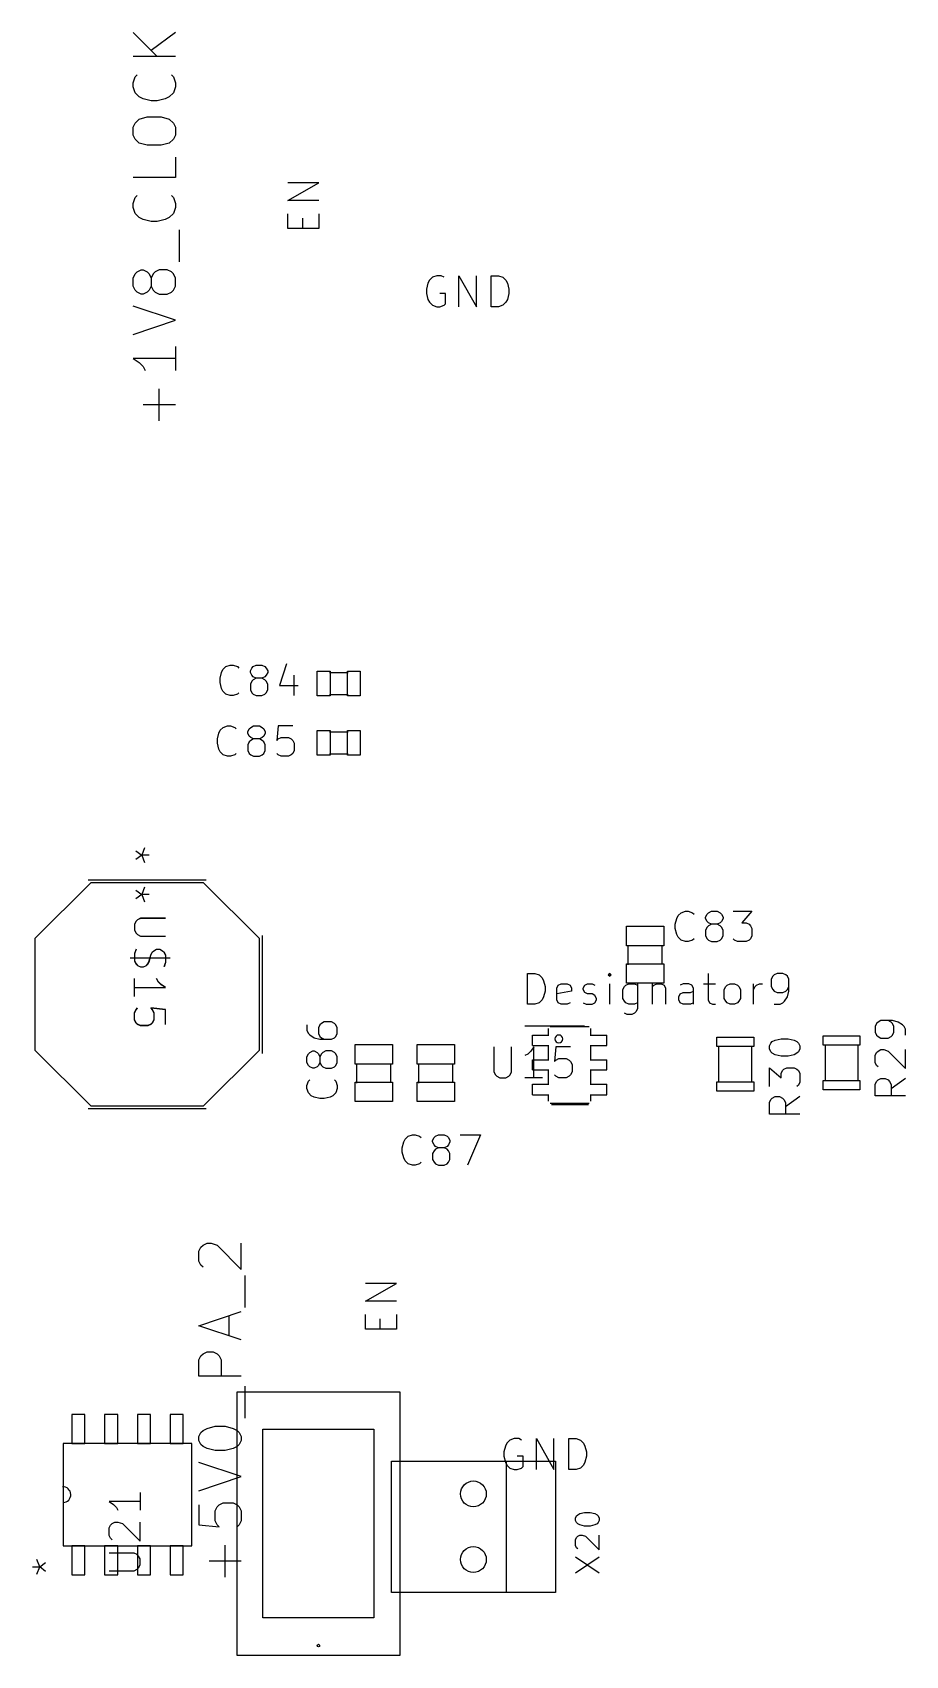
# Model space of a CAD drawing. Header units: millimetres. Extents: x 0 to 280, y -704 to 300.
# Drawn here: x 130.1 to 163.9, y 157.1 to 219.9 of the extents above; entities that cross this region are included whole.
import ezdxf

# ---------------------------------------------------------------- set-up
doc = ezdxf.new("R2010")
doc.units = ezdxf.units.MM
for name, color, linetype, true_color in [('Edge.Cuts', 254, 'CONTINUOUS', 0xd0d2cd), ('F.Fab', 9, 'CONTINUOUS', 0xafafaf), ('F.Silkscreen', 41, 'CONTINUOUS', 0xf2eda1)]:
    doc.layers.add(name, color=color, linetype=linetype, true_color=true_color)

msp = doc.modelspace()

# ---------------------------------------------------------------- linework, layer by layer
at = {"layer": 'Edge.Cuts'}
for centre in [(147.13, 163.31), (147.13, 160.77)]:
    msp.add_circle(centre, 0.5, dxfattribs=at)
at = {"layer": 'F.Fab', "linetype": 'CONTINUOUS'}
for p, q in [((133.956657, 219.866458), (134.891377, 218.931738)), ((135.592417, 219.866458), (134.657697, 219.165418)), ((135.592417, 218.931738), (133.956657, 218.931738)), ((133.956657, 217.919125), (134.03455, 218.152805)), ((134.03455, 218.152805), (134.112444, 218.230698)), ((135.43663, 218.230698), (135.514524, 218.152805)), ((135.514524, 218.152805), (135.592417, 217.919125)), ((133.956657, 217.763338), (133.956657, 217.919125)), ((134.03455, 217.529658), (133.956657, 217.763338)), ((134.190337, 217.373872), (134.03455, 217.529658)), ((134.346124, 217.295978), (134.190337, 217.373872)), ((135.358737, 217.373872), (135.20295, 217.295978)), ((135.514524, 217.529658), (135.358737, 217.373872)), ((135.592417, 217.763338), (135.514524, 217.529658)), ((135.592417, 217.919125), (135.592417, 217.763338)), ((134.657697, 217.218085), (134.346124, 217.295978)), ((134.891377, 217.218085), (134.657697, 217.218085)), ((135.20295, 217.295978), (134.891377, 217.218085)), ((133.956657, 216.205472), (134.03455, 216.361259)), ((133.956657, 215.893899), (133.956657, 216.205472)), ((134.03455, 216.361259), (134.190337, 216.517045)), ((134.190337, 216.517045), (134.50191, 216.594939)), ((134.50191, 216.594939), (135.047164, 216.594939)), ((135.047164, 216.594939), (135.358737, 216.517045)), ((135.358737, 216.517045), (135.514524, 216.361259)), ((135.514524, 216.361259), (135.592417, 216.205472)), ((135.592417, 216.205472), (135.592417, 215.893899)), ((134.03455, 215.738112), (133.956657, 215.893899)), ((134.190337, 215.582325), (134.03455, 215.738112)), ((134.50191, 215.504432), (134.190337, 215.582325)), ((135.047164, 215.504432), (134.50191, 215.504432)), ((135.358737, 215.582325), (135.047164, 215.504432)), ((135.514524, 215.738112), (135.358737, 215.582325)), ((135.592417, 215.893899), (135.514524, 215.738112)), ((135.592417, 215.037072), (135.592417, 214.258138)), ((135.592417, 214.258138), (133.956657, 214.258138)), ((139.951544, 213.363388), (141.147544, 214.046817)), ((141.147544, 214.046817), (139.951544, 214.046817)), ((133.956657, 213.245525), (134.03455, 213.479205)), ((133.956657, 213.089738), (133.956657, 213.245525)), ((134.03455, 212.856058), (133.956657, 213.089738)), ((134.03455, 213.479205), (134.112444, 213.557098)), ((135.43663, 213.557098), (135.514524, 213.479205)), ((135.514524, 213.479205), (135.592417, 213.245525)), ((135.592417, 213.089738), (135.514524, 212.856058)), ((135.592417, 213.245525), (135.592417, 213.089738)), ((141.147544, 213.363388), (139.951544, 213.363388)), ((134.190337, 212.700272), (134.03455, 212.856058)), ((134.346124, 212.622378), (134.190337, 212.700272)), ((134.657697, 212.544485), (134.346124, 212.622378)), ((134.891377, 212.544485), (134.657697, 212.544485)), ((135.20295, 212.622378), (134.891377, 212.544485)), ((135.358737, 212.700272), (135.20295, 212.622378)), ((135.514524, 212.856058), (135.358737, 212.700272)), ((139.951544, 212.281293), (139.951544, 212.850817)), ((140.521068, 212.281293), (140.521068, 212.67996)), ((141.147544, 212.850817), (141.147544, 212.281293)), ((135.748204, 210.986619), (135.748204, 212.232912)), ((141.147544, 212.281293), (139.951544, 212.281293)), ((133.956657, 210.363472), (134.03455, 210.519258)), ((134.03455, 210.519258), (134.112444, 210.597152)), ((134.112444, 210.597152), (134.26823, 210.675045)), ((134.26823, 210.675045), (134.346124, 210.675045)), ((134.346124, 210.675045), (134.50191, 210.597152)), ((134.50191, 210.597152), (134.579804, 210.519258)), ((134.579804, 210.519258), (134.657697, 210.363472)), ((134.73559, 210.519258), (134.657697, 210.363472)), ((134.813484, 210.597152), (134.73559, 210.519258)), ((134.96927, 210.675045), (134.813484, 210.597152)), ((135.280844, 210.675045), (134.96927, 210.675045)), ((135.43663, 210.597152), (135.280844, 210.675045)), ((135.514524, 210.519258), (135.43663, 210.597152)), ((135.592417, 210.363472), (135.514524, 210.519258)), ((145.713103, 210.448455), (145.542246, 210.391503)), ((145.88396, 210.448455), (145.713103, 210.448455)), ((145.997865, 210.391503), (145.88396, 210.448455)), ((146.567388, 209.252455), (146.567388, 210.448455)), ((146.567388, 210.448455), (147.250817, 209.252455)), ((147.250817, 209.252455), (147.250817, 210.448455)), ((147.82034, 209.252455), (147.82034, 210.448455)), ((147.82034, 210.448455), (148.105102, 210.448455)), ((148.105102, 210.448455), (148.275959, 210.391503)), ((133.956657, 210.051898), (133.956657, 210.363472)), ((134.03455, 209.896112), (133.956657, 210.051898)), ((134.112444, 209.818218), (134.03455, 209.896112)), ((134.26823, 209.740325), (134.112444, 209.818218)), ((134.50191, 209.818218), (134.346124, 209.740325)), ((134.579804, 209.896112), (134.50191, 209.818218)), ((134.657697, 210.051898), (134.579804, 209.896112)), ((134.657697, 210.363472), (134.657697, 210.051898)), ((134.657697, 210.051898), (134.73559, 209.896112)), ((134.73559, 209.896112), (134.813484, 209.818218)), ((134.813484, 209.818218), (134.96927, 209.740325)), ((135.280844, 209.740325), (135.43663, 209.818218)), ((135.43663, 209.818218), (135.514524, 209.896112)), ((135.514524, 209.896112), (135.592417, 210.051898)), ((135.592417, 210.051898), (135.592417, 210.363472)), ((145.371388, 210.163693), (145.314436, 209.935884)), ((145.314436, 209.935884), (145.314436, 209.765027)), ((145.428341, 210.277598), (145.371388, 210.163693)), ((145.542246, 210.391503), (145.428341, 210.277598)), ((148.275959, 210.391503), (148.389864, 210.277598)), ((148.389864, 210.277598), (148.446817, 210.163693)), ((148.446817, 210.163693), (148.503769, 209.935884)), ((148.503769, 209.935884), (148.503769, 209.765027)), ((135.592417, 208.727712), (133.956657, 209.272965)), ((134.346124, 209.740325), (134.26823, 209.740325)), ((134.96927, 209.740325), (135.280844, 209.740325)), ((145.314436, 209.765027), (145.371388, 209.537217)), ((145.371388, 209.537217), (145.428341, 209.423312)), ((145.428341, 209.423312), (145.542246, 209.309408)), ((145.542246, 209.309408), (145.713103, 209.252455)), ((145.713103, 209.252455), (145.827007, 209.252455)), ((146.054817, 209.765027), (145.827007, 209.765027)), ((145.827007, 209.252455), (145.997865, 209.309408)), ((145.997865, 209.309408), (146.054817, 209.36636)), ((146.054817, 209.36636), (146.054817, 209.765027)), ((148.105102, 209.252455), (147.82034, 209.252455)), ((148.275959, 209.309408), (148.105102, 209.252455)), ((148.389864, 209.423312), (148.275959, 209.309408)), ((148.446817, 209.537217), (148.389864, 209.423312)), ((148.503769, 209.765027), (148.446817, 209.537217)), ((133.956657, 208.182458), (135.592417, 208.727712)), ((135.592417, 207.715098), (135.592417, 206.780378)), ((135.592417, 207.247738), (133.956657, 207.247738)), ((133.956657, 207.247738), (134.190337, 207.091951)), ((134.190337, 207.091951), (134.346124, 206.936165)), ((134.346124, 206.936165), (134.424017, 206.780378)), ((134.96927, 204.833044), (134.96927, 206.079338)), ((135.592417, 205.456191), (134.346124, 205.456191)), ((141.0818, 194.2001), (141.0818, 195.1501)), ((141.0818, 195.1501), (141.5819, 195.1501)), ((141.564, 195.102), (142.276, 195.102)), ((141.5819, 195.1501), (141.5819, 194.2001)), ((142.2502, 194.2001), (142.2502, 195.1501)), ((142.2502, 195.1501), (142.7503, 195.1501)), ((142.7503, 195.1501), (142.7503, 194.2001)), ((141.5819, 194.2001), (141.0818, 194.2001)), ((141.564, 194.251), (142.276, 194.251)), ((142.7503, 194.2001), (142.2502, 194.2001)), ((141.0818, 191.9001), (141.0818, 192.8501)), ((141.0818, 192.8501), (141.5819, 192.8501)), ((141.5819, 192.8501), (141.5819, 191.9001)), ((142.2502, 191.9001), (142.2502, 192.8501)), ((142.2502, 192.8501), (142.7503, 192.8501)), ((142.7503, 192.8501), (142.7503, 191.9001)), ((141.564, 192.802), (142.276, 192.802)), ((141.5819, 191.9001), (141.0818, 191.9001)), ((141.564, 191.951), (142.276, 191.951)), ((142.7503, 191.9001), (142.2502, 191.9001)), ((132.3156, 186.958), (130.1566, 184.799)), ((136.6844, 186.958), (132.3156, 186.958)), ((134.062232, 186.67443), (134.289623, 186.503888)), ((134.062232, 186.67443), (134.289623, 186.503888)), ((134.403318, 186.788126), (134.289623, 186.503888)), ((134.403318, 186.788126), (134.289623, 186.503888)), ((138.8434, 184.799), (136.6844, 186.958)), ((134.289623, 186.503888), (134.062232, 186.333345)), ((134.289623, 186.503888), (134.062232, 186.333345)), ((134.573861, 186.503888), (134.289623, 186.503888)), ((134.289623, 186.503888), (134.403318, 186.219649)), ((134.573861, 186.503888), (134.289623, 186.503888)), ((134.289623, 186.503888), (134.403318, 186.219649)), ((134.071909, 185.468535), (134.015061, 185.35484)), ((134.015061, 185.35484), (134.015061, 185.127449)), ((134.072448, 185.470019), (134.015382, 185.355889)), ((134.015382, 185.355889), (134.015382, 185.127627)), ((134.128756, 185.525383), (134.071909, 185.468535)), ((134.129513, 185.527085), (134.072448, 185.470019)), ((134.242451, 185.58223), (134.128756, 185.525383)), ((134.243644, 185.58415), (134.129513, 185.527085)), ((135.208861, 185.58223), (134.242451, 185.58223)), ((135.213754, 185.58415), (134.243644, 185.58415)), ((130.1566, 184.799), (130.1566, 180.481)), ((134.015061, 185.127449), (134.071909, 185.013754)), ((134.015382, 185.127627), (134.072448, 185.013497)), ((134.071909, 185.013754), (134.128756, 184.956907)), ((134.072448, 185.013497), (134.129513, 184.956431)), ((134.128756, 184.956907), (134.242451, 184.900059)), ((134.129513, 184.956431), (134.243644, 184.899366)), ((134.242451, 184.900059), (135.208861, 184.900059)), ((134.243644, 184.899366), (135.213754, 184.899366)), ((138.8434, 180.481), (138.8434, 184.799)), ((153.0538, 184.5256), (153.0538, 185.2757)), ((153.0538, 185.2757), (154.5039, 185.2757)), ((154.5039, 185.2757), (154.5039, 184.5256)), ((135.38495, 184.043386), (133.844186, 184.043386)), ((135.379404, 184.047344), (133.844518, 184.047344)), ((134.071909, 184.38843), (134.015061, 184.217887)), ((134.015061, 184.217887), (134.015061, 183.933649)), ((134.072448, 184.385778), (134.015382, 184.214582)), ((134.015382, 184.214582), (134.015382, 183.929256)), ((134.583537, 183.933649), (134.640385, 184.16104)), ((134.586036, 183.929256), (134.643101, 184.157517)), ((134.640385, 184.16104), (134.697232, 184.274735)), ((134.643101, 184.157517), (134.700166, 184.271648)), ((134.697232, 184.274735), (134.75408, 184.331582)), ((134.700166, 184.271648), (134.757232, 184.328713)), ((134.75408, 184.331582), (134.867775, 184.38843)), ((134.757232, 184.328713), (134.871362, 184.385778)), ((134.867775, 184.38843), (134.98147, 184.38843)), ((134.871362, 184.385778), (134.985493, 184.385778)), ((134.98147, 184.38843), (135.095166, 184.331582)), ((134.985493, 184.385778), (135.099624, 184.328713)), ((135.095166, 184.331582), (135.152013, 184.274735)), ((135.099624, 184.328713), (135.156689, 184.271648)), ((135.152013, 184.274735), (135.208861, 184.16104)), ((135.156689, 184.271648), (135.213754, 184.157517)), ((135.208861, 184.16104), (135.208861, 183.876801)), ((135.213754, 184.157517), (135.213754, 183.87219)), ((154.5039, 184.5256), (153.0538, 184.5256)), ((153.12, 183.789), (153.12, 184.551)), ((154.44, 183.814), (154.44, 184.551)), ((134.015061, 183.933649), (134.071909, 183.819954)), ((134.015382, 183.929256), (134.072448, 183.815125)), ((134.071909, 183.819954), (134.128756, 183.763106)), ((134.072448, 183.815125), (134.129513, 183.75806)), ((134.128756, 183.763106), (134.242451, 183.706259)), ((134.129513, 183.75806), (134.243644, 183.700994)), ((134.242451, 183.706259), (134.356147, 183.706259)), ((134.243644, 183.700994), (134.357774, 183.700994)), ((134.356147, 183.706259), (134.469842, 183.763106)), ((134.357774, 183.700994), (134.471905, 183.75806)), ((134.469842, 183.763106), (134.526689, 183.819954)), ((134.471905, 183.75806), (134.52897, 183.815125)), ((134.526689, 183.819954), (134.583537, 183.933649)), ((134.52897, 183.815125), (134.586036, 183.929256)), ((135.208861, 183.876801), (135.152013, 183.706259)), ((135.213754, 183.87219), (135.156689, 183.700994)), ((153.0538, 183.0778), (153.0538, 183.8279)), ((153.0538, 183.8279), (154.5039, 183.8279)), ((154.5039, 183.8279), (154.5039, 183.0778)), ((134.015061, 182.569307), (134.015061, 183.251478)), ((134.015061, 182.910392), (135.208861, 182.910392)), ((134.015382, 182.559687), (134.015382, 183.244471)), ((134.015382, 182.902079), (135.213754, 182.902079)), ((134.924623, 183.137783), (134.867775, 183.251478)), ((134.928428, 183.130341), (134.871362, 183.244471)), ((135.038318, 183.024088), (134.924623, 183.137783)), ((135.042558, 183.01621), (134.928428, 183.130341)), ((135.208861, 182.910392), (135.038318, 183.024088)), ((135.213754, 182.902079), (135.042558, 183.01621)), ((154.5039, 183.0778), (153.0538, 183.0778)), ((134.015061, 181.943983), (134.071909, 182.057678)), ((134.015061, 181.659745), (134.015061, 181.943983)), ((134.071909, 181.54605), (134.015061, 181.659745)), ((134.015382, 181.931968), (134.072448, 182.046099)), ((134.015382, 181.646642), (134.015382, 181.931968)), ((134.072448, 181.532511), (134.015382, 181.646642)), ((134.071909, 182.057678), (134.128756, 182.114526)), ((134.128756, 181.489202), (134.071909, 181.54605)), ((134.072448, 182.046099), (134.129513, 182.103164)), ((134.129513, 181.475446), (134.072448, 181.532511)), ((135.208861, 182.057678), (134.640385, 182.114526)), ((134.640385, 182.114526), (134.697232, 182.057678)), ((134.697232, 181.54605), (134.640385, 181.489202)), ((135.213754, 182.046099), (134.643101, 182.103164)), ((134.643101, 182.103164), (134.700166, 182.046099)), ((134.700166, 181.532511), (134.643101, 181.475446)), ((134.697232, 182.057678), (134.75408, 181.943983)), ((134.75408, 181.659745), (134.697232, 181.54605)), ((134.700166, 182.046099), (134.757232, 181.931968)), ((134.757232, 181.646642), (134.700166, 181.532511)), ((134.75408, 181.943983), (134.75408, 181.659745)), ((134.757232, 181.931968), (134.757232, 181.646642)), ((135.208861, 181.489202), (135.208861, 182.057678)), ((135.213754, 181.475446), (135.213754, 182.046099)), ((134.242451, 181.432355), (134.128756, 181.489202)), ((134.243644, 181.41838), (134.129513, 181.475446)), ((134.526689, 181.432355), (134.242451, 181.432355)), ((134.52897, 181.41838), (134.243644, 181.41838)), ((134.640385, 181.489202), (134.526689, 181.432355)), ((134.643101, 181.475446), (134.52897, 181.41838)), ((149.4222, 181.0684), (150.0318, 181.0684)), ((149.4222, 180.662), (149.4222, 181.0684)), ((150.0318, 181.0684), (150.0318, 181.3224)), ((150.0318, 181.0684), (150.0572, 181.0684)), ((150.108, 181.3986), (151.6066, 181.3986)), ((151.6574, 181.0684), (151.6828, 181.0684)), ((151.6828, 181.0684), (151.6828, 181.3224)), ((151.6828, 181.0684), (152.2924, 181.0684)), ((152.2924, 180.662), (152.2924, 181.0684)), ((156.5588, 180.6258), (156.5588, 180.9814)), ((156.5588, 180.9814), (157.9812, 180.9814)), ((157.9812, 180.9814), (157.9812, 180.6258)), ((160.6688, 180.6758), (160.6688, 181.0314)), ((160.6688, 181.0314), (162.0912, 181.0314)), ((162.0912, 181.0314), (162.0912, 180.6758)), ((130.1566, 180.481), (132.3156, 178.322)), ((136.6844, 178.322), (138.8434, 180.481)), ((142.5538, 179.9456), (142.5538, 180.6957)), ((142.5538, 180.6957), (144.0039, 180.6957)), ((144.0039, 180.6957), (144.0039, 179.9456)), ((144.9538, 179.9456), (144.9538, 180.6957)), ((144.9538, 180.6957), (146.4039, 180.6957)), ((146.4039, 180.6957), (146.4039, 179.9456)), ((147.925849, 180.613754), (147.925849, 179.643644)), ((148.610633, 179.643644), (148.610633, 180.613754)), ((149.238352, 180.328428), (149.124221, 180.271362)), ((149.352482, 180.442558), (149.238352, 180.328428)), ((149.466613, 180.613754), (149.352482, 180.442558)), ((149.4222, 180.662), (150.0318, 180.662)), ((149.466613, 179.415382), (149.466613, 180.613754)), ((150.0318, 180.662), (150.0572, 180.662)), ((150.0318, 180.1032), (150.0318, 180.662)), ((150.322593, 180.613754), (150.265528, 180.043101)), ((150.893247, 180.613754), (150.322593, 180.613754)), ((151.6574, 180.662), (151.6828, 180.662)), ((151.6828, 180.662), (152.2924, 180.662)), ((151.6828, 180.1032), (151.6828, 180.662)), ((157.9812, 180.6258), (156.5588, 180.6258)), ((156.635, 179.2288), (156.635, 180.6512)), ((157.905, 179.2288), (157.905, 180.6512)), ((162.0912, 180.6758), (160.6688, 180.6758)), ((160.745, 180.7012), (160.745, 179.2788)), ((162.015, 180.7012), (162.015, 179.2788)), ((144.0039, 179.9456), (142.5538, 179.9456)), ((142.62, 179.209), (142.62, 179.971)), ((143.94, 179.234), (143.94, 179.971)), ((146.4039, 179.9456), (144.9538, 179.9456)), ((145.02, 179.209), (145.02, 179.971)), ((146.34, 179.234), (146.34, 179.971)), ((147.925849, 179.643644), (147.982915, 179.529513)), ((148.553568, 179.529513), (148.610633, 179.643644)), ((149.4222, 180.1032), (150.0318, 180.1032)), ((149.4222, 179.7222), (149.4222, 180.1032)), ((149.4222, 179.7222), (150.0318, 179.7222)), ((150.0318, 180.1032), (150.0572, 180.1032)), ((150.0318, 179.7222), (150.0572, 179.7222)), ((150.0318, 179.1634), (150.0318, 179.7222)), ((150.265528, 180.043101), (150.322593, 180.100166)), ((150.322593, 180.100166), (150.436724, 180.157232)), ((150.436724, 180.157232), (150.722051, 180.157232)), ((150.722051, 180.157232), (150.836181, 180.100166)), ((150.836181, 180.100166), (150.893247, 180.043101)), ((150.893247, 180.043101), (150.950312, 179.92897)), ((150.950312, 179.643644), (150.893247, 179.529513)), ((150.950312, 179.92897), (150.950312, 179.643644)), ((151.6574, 180.1032), (151.6828, 180.1032)), ((151.6574, 179.7222), (151.6828, 179.7222)), ((151.6828, 180.1032), (152.2924, 180.1032)), ((151.6828, 179.7222), (152.2924, 179.7222)), ((151.6828, 179.1634), (151.6828, 179.7222)), ((152.2924, 179.7222), (152.2924, 180.1032)), ((142.5538, 178.4978), (142.5538, 179.2479)), ((142.5538, 179.2479), (144.0039, 179.2479)), ((144.0039, 179.2479), (144.0039, 178.4978)), ((144.9538, 178.4978), (144.9538, 179.2479)), ((144.9538, 179.2479), (146.4039, 179.2479)), ((146.4039, 179.2479), (146.4039, 178.4978)), ((147.982915, 179.529513), (148.03998, 179.472448)), ((148.03998, 179.472448), (148.154111, 179.415382)), ((148.154111, 179.415382), (148.382372, 179.415382)), ((148.382372, 179.415382), (148.496503, 179.472448)), ((148.496503, 179.472448), (148.553568, 179.529513)), ((149.809005, 179.415382), (149.124221, 179.415382)), ((149.4222, 179.1634), (150.0318, 179.1634)), ((149.4222, 178.757), (149.4222, 179.1634)), ((150.0318, 179.1634), (150.0572, 179.1634)), ((150.322593, 179.472448), (150.265528, 179.529513)), ((150.436724, 179.415382), (150.322593, 179.472448)), ((150.722051, 179.415382), (150.436724, 179.415382)), ((150.836181, 179.472448), (150.722051, 179.415382)), ((150.893247, 179.529513), (150.836181, 179.472448)), ((151.6574, 179.1634), (151.6828, 179.1634)), ((151.6828, 179.1634), (152.2924, 179.1634)), ((152.2924, 178.757), (152.2924, 179.1634)), ((156.5588, 178.8986), (156.5588, 179.2542)), ((156.5588, 179.2542), (157.9812, 179.2542)), ((157.9812, 179.2542), (157.9812, 178.8986)), ((160.6688, 178.9486), (160.6688, 179.3042)), ((160.6688, 179.3042), (162.0912, 179.3042)), ((162.0912, 179.3042), (162.0912, 178.9486)), ((144.0039, 178.4978), (142.5538, 178.4978)), ((146.4039, 178.4978), (144.9538, 178.4978)), ((149.4222, 178.757), (150.0318, 178.757)), ((150.0318, 178.757), (150.0572, 178.757)), ((150.0318, 178.503), (150.0318, 178.757)), ((150.108, 178.4268), (151.6066, 178.4268)), ((151.6574, 178.757), (151.6828, 178.757)), ((151.6828, 178.757), (152.2924, 178.757)), ((151.6828, 178.503), (151.6828, 178.757)), ((157.9812, 178.8986), (156.5588, 178.8986)), ((162.0912, 178.9486), (160.6688, 178.9486)), ((132.3156, 178.322), (136.6844, 178.322)), ((136.506657, 172.701765), (136.58455, 172.857551)), ((136.58455, 172.857551), (136.662444, 172.935445)), ((136.662444, 172.935445), (136.81823, 173.013338)), ((136.81823, 173.013338), (136.974017, 173.013338)), ((136.974017, 173.013338), (137.207697, 172.935445)), ((137.207697, 172.935445), (138.142417, 172.000725)), ((138.142417, 172.000725), (138.142417, 173.013338)), ((136.506657, 172.312298), (136.506657, 172.701765)), ((136.58455, 172.156511), (136.506657, 172.312298)), ((136.662444, 172.078618), (136.58455, 172.156511)), ((138.298204, 170.520752), (138.298204, 171.767045)), ((142.951544, 170.763388), (144.147544, 171.446817)), ((144.147544, 171.446817), (142.951544, 171.446817)), ((136.506657, 169.819712), (138.142417, 170.364965)), ((144.147544, 170.763388), (142.951544, 170.763388)), ((142.951544, 169.681293), (142.951544, 170.250817)), ((144.147544, 170.250817), (144.147544, 169.681293)), ((138.142417, 169.274458), (136.506657, 169.819712)), ((137.675057, 169.430245), (137.675057, 170.209178)), ((144.147544, 169.681293), (142.951544, 169.681293)), ((143.521068, 169.681293), (143.521068, 170.07996)), ((136.506657, 168.495525), (136.58455, 168.651312)), ((136.506657, 167.872378), (136.506657, 168.495525)), ((136.58455, 168.651312), (136.662444, 168.729205)), ((136.662444, 168.729205), (136.81823, 168.807098)), ((136.81823, 168.807098), (137.05191, 168.807098)), ((137.05191, 168.807098), (137.207697, 168.729205)), ((137.207697, 168.729205), (137.28559, 168.651312)), ((137.28559, 168.651312), (137.363484, 168.495525)), ((137.363484, 168.495525), (137.363484, 167.872378)), ((138.142417, 167.872378), (136.506657, 167.872378)), ((137.98, 167.265), (144.28, 167.265)), ((137.98, 157.055), (137.98, 167.265)), ((138.298204, 166.236619), (138.298204, 167.482912)), ((144.28, 167.265), (144.28, 157.055)), ((131.581, 166.3788), (131.581, 165.2612)), ((132.089, 166.3788), (131.581, 166.3788)), ((132.089, 165.2612), (132.089, 166.3788)), ((132.851, 166.3788), (132.851, 165.2612)), ((133.359, 166.3788), (132.851, 166.3788)), ((133.359, 165.2612), (133.359, 166.3788)), ((134.121, 166.3788), (134.121, 165.2612)), ((134.629, 166.3788), (134.121, 166.3788)), ((134.629, 165.2612), (134.629, 166.3788)), ((135.391, 166.3788), (135.391, 165.2612)), ((135.899, 166.3788), (135.391, 166.3788)), ((135.899, 165.2612), (135.899, 166.3788)), ((136.662444, 165.769258), (136.81823, 165.847152)), ((136.81823, 165.847152), (137.129804, 165.925045)), ((137.129804, 165.925045), (137.51927, 165.925045)), ((137.51927, 165.925045), (137.830844, 165.847152)), ((137.830844, 165.847152), (137.98663, 165.769258)), ((131.2508, 165.2612), (131.2508, 162.9752)), ((136.2292, 165.2612), (131.2508, 165.2612)), ((131.581, 165.2612), (132.089, 165.2612)), ((132.851, 165.2612), (133.359, 165.2612)), ((134.121, 165.2612), (134.629, 165.2612)), ((135.391, 165.2612), (135.899, 165.2612)), ((136.2292, 161.2988), (136.2292, 165.2612)), ((136.506657, 165.535578), (136.58455, 165.691365)), ((136.506657, 165.379792), (136.506657, 165.535578)), ((136.58455, 165.224005), (136.506657, 165.379792)), ((136.58455, 165.691365), (136.662444, 165.769258)), ((136.662444, 165.146112), (136.58455, 165.224005)), ((137.98663, 165.769258), (138.064524, 165.691365)), ((138.064524, 165.224005), (137.98663, 165.146112)), ((138.064524, 165.691365), (138.142417, 165.535578)), ((138.142417, 165.379792), (138.064524, 165.224005)), ((138.142417, 165.535578), (138.142417, 165.379792)), ((138.98, 165.81), (143.28, 165.81)), ((138.98, 158.51), (138.98, 165.81)), ((143.28, 165.81), (143.28, 158.51)), ((148.428341, 165.277598), (148.371388, 165.163693)), ((148.542246, 165.391503), (148.428341, 165.277598)), ((148.713103, 165.448455), (148.542246, 165.391503)), ((148.88396, 165.448455), (148.713103, 165.448455)), ((148.997865, 165.391503), (148.88396, 165.448455)), ((149.567388, 164.252455), (149.567388, 165.448455)), ((149.567388, 165.448455), (150.250817, 164.252455)), ((150.250817, 164.252455), (150.250817, 165.448455)), ((150.82034, 164.252455), (150.82034, 165.448455)), ((150.82034, 165.448455), (151.105102, 165.448455)), ((151.105102, 165.448455), (151.275959, 165.391503)), ((151.275959, 165.391503), (151.389864, 165.277598)), ((151.389864, 165.277598), (151.446817, 165.163693)), ((136.81823, 165.068218), (136.662444, 165.146112)), ((137.129804, 164.990325), (136.81823, 165.068218)), ((137.51927, 164.990325), (137.129804, 164.990325)), ((137.830844, 165.068218), (137.51927, 164.990325)), ((137.98663, 165.146112), (137.830844, 165.068218)), ((148.371388, 165.163693), (148.314436, 164.935884)), ((148.314436, 164.935884), (148.314436, 164.765027)), ((148.314436, 164.765027), (148.371388, 164.537217)), ((149.054817, 164.765027), (148.827007, 164.765027)), ((149.054817, 164.36636), (149.054817, 164.765027)), ((151.446817, 165.163693), (151.503769, 164.935884)), ((151.503769, 164.765027), (151.446817, 164.537217)), ((151.503769, 164.935884), (151.503769, 164.765027)), ((138.142417, 163.977712), (136.506657, 164.522965)), ((136.506657, 163.432458), (138.142417, 163.977712)), ((148.371388, 164.537217), (148.428341, 164.423312)), ((148.428341, 164.423312), (148.542246, 164.309408)), ((148.542246, 164.309408), (148.713103, 164.252455)), ((148.713103, 164.252455), (148.827007, 164.252455)), ((148.827007, 164.252455), (148.997865, 164.309408)), ((148.997865, 164.309408), (149.054817, 164.36636)), ((151.105102, 164.252455), (150.82034, 164.252455)), ((151.275959, 164.309408), (151.105102, 164.252455)), ((151.389864, 164.423312), (151.275959, 164.309408)), ((151.446817, 164.537217), (151.389864, 164.423312)), ((134.224617, 163.360312), (134.224617, 162.675528)), ((131.2508, 162.9752), (131.2508, 161.2988)), ((134.224617, 163.01792), (133.026245, 163.01792)), ((133.026245, 163.01792), (133.197441, 162.903789)), ((133.197441, 162.903789), (133.311572, 162.789659)), ((133.311572, 162.789659), (133.368637, 162.675528)), ((136.506657, 162.887205), (136.506657, 162.108271)), ((137.129804, 162.653525), (137.207697, 162.809311)), ((137.207697, 162.809311), (137.28559, 162.887205)), ((137.28559, 162.887205), (137.441377, 162.965098)), ((137.441377, 162.965098), (137.830844, 162.965098)), ((137.830844, 162.965098), (137.98663, 162.887205)), ((137.98663, 162.887205), (138.064524, 162.809311)), ((138.064524, 162.809311), (138.142417, 162.653525)), ((133.026245, 161.990744), (133.08331, 162.104874)), ((133.08331, 162.104874), (133.140376, 162.16194)), ((133.140376, 162.16194), (133.254506, 162.219005)), ((133.254506, 162.219005), (133.368637, 162.219005)), ((133.368637, 162.219005), (133.539833, 162.16194)), ((133.539833, 162.16194), (134.224617, 161.477156)), ((134.224617, 161.477156), (134.224617, 162.219005)), ((136.506657, 162.108271), (137.28559, 162.030378)), ((137.129804, 162.264058), (137.129804, 162.653525)), ((137.207697, 162.108271), (137.129804, 162.264058)), ((137.28559, 162.030378), (137.207697, 162.108271)), ((138.064524, 162.108271), (137.98663, 162.030378)), ((138.142417, 162.264058), (138.064524, 162.108271)), ((138.142417, 162.653525), (138.142417, 162.264058)), ((133.026245, 161.705417), (133.026245, 161.990744)), ((133.08331, 161.591286), (133.026245, 161.705417)), ((133.140376, 161.534221), (133.08331, 161.591286)), ((131.2508, 161.2988), (136.2292, 161.2988)), ((131.581, 161.2988), (131.581, 160.1812)), ((132.089, 161.2988), (131.581, 161.2988)), ((132.089, 160.1812), (132.089, 161.2988)), ((132.851, 161.2988), (132.851, 160.1812)), ((133.359, 161.2988), (132.851, 161.2988)), ((133.996356, 161.020633), (133.026245, 161.020633)), ((133.359, 160.1812), (133.359, 161.2988)), ((134.110486, 160.963568), (133.996356, 161.020633)), ((134.167552, 160.906503), (134.110486, 160.963568)), ((134.121, 161.2988), (134.121, 160.1812)), ((134.629, 161.2988), (134.121, 161.2988)), ((134.224617, 160.792372), (134.167552, 160.906503)), ((134.629, 160.1812), (134.629, 161.2988)), ((135.391, 161.2988), (135.391, 160.1812)), ((135.899, 161.2988), (135.391, 161.2988)), ((135.899, 160.1812), (135.899, 161.2988)), ((137.51927, 160.083044), (137.51927, 161.329338)), ((130.059338, 160.482911), (130.343576, 160.482911)), ((130.343576, 160.482911), (130.229881, 160.76715)), ((130.229881, 160.198673), (130.343576, 160.482911)), ((130.343576, 160.482911), (130.570967, 160.653454)), ((130.570967, 160.312369), (130.343576, 160.482911)), ((131.581, 160.1812), (132.089, 160.1812)), ((132.851, 160.1812), (133.359, 160.1812)), ((133.026245, 160.335849), (133.996356, 160.335849)), ((133.996356, 160.335849), (134.110486, 160.392915)), ((134.110486, 160.392915), (134.167552, 160.44998)), ((134.121, 160.1812), (134.629, 160.1812)), ((134.167552, 160.44998), (134.224617, 160.564111)), ((134.224617, 160.564111), (134.224617, 160.792372)), ((135.391, 160.1812), (135.899, 160.1812)), ((138.142417, 160.706191), (136.896124, 160.706191)), ((143.28, 158.51), (138.98, 158.51)), ((144.28, 157.055), (137.98, 157.055))]:
    msp.add_line(p, q, dxfattribs=at)
at = {"layer": 'F.Fab'}
for centre in [(147.13, 163.31), (147.13, 160.77)]:
    msp.add_circle(centre, 0.5, dxfattribs=at)
for centre, radius, start, end in [((150.4382, 180.916), 0.1524, 0, 180), ((150.4382, 180.916), 0.1524, -180, 0), ((131.2381, 163.28), 0.305064, -87.61405597, 92.38594403)]:
    msp.add_arc(centre, radius, start, end, dxfattribs=at)
at = {"layer": 'F.Silkscreen', "linetype": 'CONTINUOUS'}
for p, q in [((137.544695, 195.324347), (137.71277, 195.380372)), ((137.71277, 195.380372), (137.82482, 195.380372)), ((137.82482, 195.380372), (137.992896, 195.324347)), ((138.609172, 195.324347), (138.721223, 195.380372)), ((138.721223, 195.380372), (138.945323, 195.380372)), ((138.945323, 195.380372), (139.057374, 195.324347)), ((139.897751, 195.436398), (139.617625, 194.59602)), ((137.320594, 194.876146), (137.376619, 195.100247)), ((137.320594, 194.708071), (137.320594, 194.876146)), ((137.376619, 195.100247), (137.432644, 195.212297)), ((137.432644, 195.212297), (137.544695, 195.324347)), ((137.992896, 195.324347), (138.048921, 195.268322)), ((138.497122, 195.156272), (138.553147, 195.268322)), ((138.497122, 195.100247), (138.497122, 195.156272)), ((138.553147, 194.988196), (138.497122, 195.100247)), ((138.553147, 194.764096), (138.497122, 194.652046)), ((138.553147, 195.268322), (138.609172, 195.324347)), ((138.609172, 194.932171), (138.553147, 194.988196)), ((138.609172, 194.820121), (138.553147, 194.764096)), ((138.721223, 194.876146), (138.609172, 194.932171)), ((138.721223, 194.876146), (138.609172, 194.820121)), ((138.945323, 194.876146), (138.721223, 194.876146)), ((139.057374, 194.932171), (138.945323, 194.876146)), ((139.057374, 194.820121), (138.945323, 194.876146)), ((139.057374, 195.324347), (139.113399, 195.268322)), ((139.113399, 194.988196), (139.057374, 194.932171)), ((139.113399, 194.764096), (139.057374, 194.820121)), ((139.113399, 195.268322), (139.169424, 195.156272)), ((139.169424, 195.100247), (139.113399, 194.988196)), ((139.169424, 194.652046), (139.113399, 194.764096)), ((139.169424, 195.156272), (139.169424, 195.100247)), ((140.177877, 194.988196), (140.177877, 194.203844)), ((137.376619, 194.48397), (137.320594, 194.708071)), ((137.432644, 194.37192), (137.376619, 194.48397)), ((137.544695, 194.25987), (137.432644, 194.37192)), ((137.71277, 194.203844), (137.544695, 194.25987)), ((137.82482, 194.203844), (137.71277, 194.203844)), ((137.992896, 194.25987), (137.82482, 194.203844)), ((138.048921, 194.315895), (137.992896, 194.25987)), ((138.497122, 194.652046), (138.497122, 194.427945)), ((138.497122, 194.427945), (138.553147, 194.315895)), ((138.553147, 194.315895), (138.609172, 194.25987)), ((138.609172, 194.25987), (138.721223, 194.203844)), ((138.721223, 194.203844), (138.945323, 194.203844)), ((138.945323, 194.203844), (139.057374, 194.25987)), ((139.057374, 194.25987), (139.113399, 194.315895)), ((139.113399, 194.315895), (139.169424, 194.427945)), ((139.169424, 194.427945), (139.169424, 194.652046)), ((139.617625, 194.59602), (140.345952, 194.59602)), ((137.276619, 192.750247), (137.332644, 192.862297)), ((137.332644, 192.862297), (137.444695, 192.974347)), ((137.444695, 192.974347), (137.61277, 193.030372)), ((137.61277, 193.030372), (137.72482, 193.030372)), ((137.72482, 193.030372), (137.892896, 192.974347)), ((137.892896, 192.974347), (137.948921, 192.918322)), ((138.397122, 192.806272), (138.453147, 192.918322)), ((138.453147, 192.918322), (138.509172, 192.974347)), ((138.509172, 192.974347), (138.621223, 193.030372)), ((138.621223, 193.030372), (138.845323, 193.030372)), ((138.845323, 193.030372), (138.957374, 192.974347)), ((138.957374, 192.974347), (139.013399, 192.918322)), ((139.013399, 192.918322), (139.069424, 192.806272)), ((139.57365, 193.030372), (139.517625, 192.470121)), ((140.133902, 193.030372), (139.57365, 193.030372)), ((137.220594, 192.526146), (137.276619, 192.750247)), ((137.220594, 192.358071), (137.220594, 192.526146)), ((137.276619, 192.13397), (137.220594, 192.358071)), ((138.397122, 192.750247), (138.397122, 192.806272)), ((138.453147, 192.638196), (138.397122, 192.750247)), ((138.453147, 192.414096), (138.397122, 192.302046)), ((138.397122, 192.302046), (138.397122, 192.077945)), ((138.509172, 192.582171), (138.453147, 192.638196)), ((138.509172, 192.470121), (138.453147, 192.414096)), ((138.621223, 192.526146), (138.509172, 192.582171)), ((138.621223, 192.526146), (138.509172, 192.470121)), ((138.845323, 192.526146), (138.621223, 192.526146)), ((138.957374, 192.582171), (138.845323, 192.526146)), ((138.957374, 192.470121), (138.845323, 192.526146)), ((139.013399, 192.638196), (138.957374, 192.582171)), ((139.013399, 192.414096), (138.957374, 192.470121)), ((139.069424, 192.750247), (139.013399, 192.638196)), ((139.069424, 192.302046), (139.013399, 192.414096)), ((139.069424, 192.806272), (139.069424, 192.750247)), ((139.069424, 192.077945), (139.069424, 192.302046)), ((139.517625, 192.470121), (139.57365, 192.526146)), ((139.57365, 192.526146), (139.685701, 192.582171)), ((139.685701, 192.582171), (139.965826, 192.582171)), ((139.965826, 192.582171), (140.077877, 192.526146)), ((140.077877, 192.526146), (140.133902, 192.470121)), ((140.133902, 192.470121), (140.189927, 192.358071)), ((140.189927, 192.358071), (140.189927, 192.077945)), ((137.332644, 192.02192), (137.276619, 192.13397)), ((137.444695, 191.90987), (137.332644, 192.02192)), ((137.61277, 191.853844), (137.444695, 191.90987)), ((137.72482, 191.853844), (137.61277, 191.853844)), ((137.892896, 191.90987), (137.72482, 191.853844)), ((137.948921, 191.965895), (137.892896, 191.90987)), ((138.397122, 192.077945), (138.453147, 191.965895)), ((138.453147, 191.965895), (138.509172, 191.90987)), ((138.509172, 191.90987), (138.621223, 191.853844)), ((138.621223, 191.853844), (138.845323, 191.853844)), ((138.845323, 191.853844), (138.957374, 191.90987)), ((138.957374, 191.90987), (139.013399, 191.965895)), ((139.013399, 191.965895), (139.069424, 192.077945)), ((139.57365, 191.90987), (139.517625, 191.965895)), ((139.685701, 191.853844), (139.57365, 191.90987)), ((139.965826, 191.853844), (139.685701, 191.853844)), ((140.077877, 191.90987), (139.965826, 191.853844)), ((140.133902, 191.965895), (140.077877, 191.90987)), ((140.189927, 192.077945), (140.133902, 191.965895)), ((134.062232, 188.19843), (134.289623, 188.027888)), ((134.062232, 188.19843), (134.289623, 188.027888)), ((134.289623, 188.027888), (134.062232, 187.857345)), ((134.289623, 188.027888), (134.062232, 187.857345)), ((134.403318, 188.312126), (134.289623, 188.027888)), ((134.403318, 188.312126), (134.289623, 188.027888)), ((134.573861, 188.027888), (134.289623, 188.027888)), ((134.289623, 188.027888), (134.403318, 187.743649)), ((134.573861, 188.027888), (134.289623, 188.027888)), ((134.289623, 188.027888), (134.403318, 187.743649)), ((136.786, 187.0596), (132.214, 187.0596)), ((154.945072, 185.354609), (155.001097, 185.57871)), ((154.945072, 185.186534), (154.945072, 185.354609)), ((155.001097, 185.57871), (155.057122, 185.69076)), ((155.057122, 185.69076), (155.169173, 185.80281)), ((155.169173, 185.80281), (155.337248, 185.858835)), ((155.337248, 185.858835), (155.449298, 185.858835)), ((155.449298, 185.858835), (155.617374, 185.80281)), ((155.617374, 185.80281), (155.673399, 185.746785)), ((156.1216, 185.634735), (156.177625, 185.746785)), ((156.1216, 185.57871), (156.1216, 185.634735)), ((156.177625, 185.466659), (156.1216, 185.57871)), ((156.177625, 185.746785), (156.23365, 185.80281)), ((156.23365, 185.410634), (156.177625, 185.466659)), ((156.23365, 185.298584), (156.177625, 185.242559)), ((156.23365, 185.80281), (156.345701, 185.858835)), ((156.345701, 185.354609), (156.23365, 185.410634)), ((156.345701, 185.354609), (156.23365, 185.298584)), ((156.345701, 185.858835), (156.569801, 185.858835)), ((156.569801, 185.354609), (156.345701, 185.354609)), ((156.569801, 185.858835), (156.681852, 185.80281)), ((156.681852, 185.410634), (156.569801, 185.354609)), ((156.681852, 185.298584), (156.569801, 185.354609)), ((156.681852, 185.80281), (156.737877, 185.746785)), ((156.737877, 185.466659), (156.681852, 185.410634)), ((156.737877, 185.242559), (156.681852, 185.298584)), ((156.737877, 185.746785), (156.793902, 185.634735)), ((156.793902, 185.57871), (156.737877, 185.466659)), ((156.793902, 185.634735), (156.793902, 185.57871)), ((157.186078, 185.858835), (157.914405, 185.858835)), ((157.914405, 185.858835), (157.522229, 185.410634)), ((157.522229, 185.410634), (157.690304, 185.410634)), ((157.690304, 185.410634), (157.802355, 185.354609)), ((157.802355, 185.354609), (157.85838, 185.298584)), ((157.85838, 185.298584), (157.914405, 185.186534)), ((138.9704, 180.354), (138.9704, 184.926)), ((155.001097, 184.962433), (154.945072, 185.186534)), ((155.057122, 184.850383), (155.001097, 184.962433)), ((155.169173, 184.738333), (155.057122, 184.850383)), ((155.337248, 184.682307), (155.169173, 184.738333)), ((155.449298, 184.682307), (155.337248, 184.682307)), ((155.617374, 184.738333), (155.449298, 184.682307)), ((155.673399, 184.794358), (155.617374, 184.738333)), ((156.177625, 185.242559), (156.1216, 185.130509)), ((156.1216, 185.130509), (156.1216, 184.906408)), ((156.1216, 184.906408), (156.177625, 184.794358)), ((156.177625, 184.794358), (156.23365, 184.738333)), ((156.23365, 184.738333), (156.345701, 184.682307)), ((156.345701, 184.682307), (156.569801, 184.682307)), ((156.569801, 184.682307), (156.681852, 184.738333)), ((156.681852, 184.738333), (156.737877, 184.794358)), ((156.793902, 185.130509), (156.737877, 185.242559)), ((156.737877, 184.794358), (156.793902, 184.906408)), ((156.793902, 184.906408), (156.793902, 185.130509)), ((157.242103, 184.738333), (157.186078, 184.794358)), ((157.354153, 184.682307), (157.242103, 184.738333)), ((157.690304, 184.682307), (157.354153, 184.682307)), ((157.802355, 184.738333), (157.690304, 184.682307)), ((157.85838, 184.794358), (157.802355, 184.738333)), ((157.914405, 184.906408), (157.85838, 184.794358)), ((157.914405, 185.186534), (157.914405, 184.906408)), ((149.223169, 182.259861), (149.223169, 183.453661)), ((149.223169, 183.453661), (149.507407, 183.453661)), ((149.507407, 183.453661), (149.67795, 183.396813)), ((152.406636, 183.453661), (152.349788, 183.396813)), ((152.463483, 183.396813), (152.406636, 183.453661)), ((152.406636, 183.453661), (152.406636, 183.339966)), ((156.215427, 183.453661), (156.215427, 182.430404)), ((158.887264, 183.453661), (158.773569, 183.396813)), ((159.114655, 183.453661), (158.887264, 183.453661)), ((159.22835, 183.396813), (159.114655, 183.453661)), ((149.67795, 183.396813), (149.791645, 183.283118)), ((149.791645, 183.283118), (149.848492, 183.169423)), ((149.848492, 183.169423), (149.90534, 182.942032)), ((149.90534, 182.942032), (149.90534, 182.771489)), ((150.360121, 182.885185), (150.416969, 182.99888)), ((150.360121, 182.430404), (150.360121, 182.885185)), ((150.416969, 182.99888), (150.530664, 183.055728)), ((150.530664, 183.055728), (150.758054, 183.055728)), ((150.758054, 183.055728), (150.87175, 182.99888)), ((150.87175, 182.99888), (150.928597, 182.885185)), ((150.928597, 182.885185), (150.928597, 182.771489)), ((151.383378, 182.885185), (151.440226, 182.99888)), ((151.383378, 182.828337), (151.383378, 182.885185)), ((151.440226, 182.714642), (151.383378, 182.828337)), ((151.440226, 182.99888), (151.553921, 183.055728)), ((151.553921, 183.055728), (151.724464, 183.055728)), ((151.724464, 183.055728), (151.838159, 182.99888)), ((152.349788, 183.396813), (152.406636, 183.339966)), ((152.406636, 183.339966), (152.463483, 183.396813)), ((152.406636, 182.259861), (152.406636, 183.055728)), ((152.918264, 182.828337), (152.975112, 182.942032)), ((152.918264, 182.487251), (152.918264, 182.828337)), ((152.975112, 182.942032), (153.031959, 182.99888)), ((153.031959, 182.99888), (153.145654, 183.055728)), ((153.145654, 183.055728), (153.373045, 183.055728)), ((153.373045, 183.055728), (153.48674, 182.99888)), ((153.48674, 183.055728), (153.48674, 182.089318)), ((154.055217, 183.055728), (154.055217, 182.259861)), ((154.055217, 182.942032), (154.112064, 182.99888)), ((154.112064, 182.99888), (154.225759, 183.055728)), ((154.225759, 183.055728), (154.396302, 183.055728)), ((154.396302, 183.055728), (154.509998, 182.99888)), ((154.509998, 182.99888), (154.566845, 182.885185)), ((154.566845, 182.885185), (154.566845, 182.259861)), ((155.249017, 183.055728), (155.135322, 182.99888)), ((155.476407, 183.055728), (155.249017, 183.055728)), ((155.590103, 182.99888), (155.476407, 183.055728)), ((155.64695, 182.885185), (155.590103, 182.99888)), ((155.64695, 182.259861), (155.64695, 182.885185)), ((156.044884, 183.055728), (156.499665, 183.055728)), ((156.84075, 182.828337), (156.897598, 182.942032)), ((156.84075, 182.487251), (156.84075, 182.828337)), ((156.897598, 182.942032), (156.954445, 182.99888)), ((156.954445, 182.99888), (157.06814, 183.055728)), ((157.06814, 183.055728), (157.238683, 183.055728)), ((157.238683, 183.055728), (157.352379, 182.99888)), ((157.352379, 182.99888), (157.409226, 182.942032)), ((157.409226, 182.942032), (157.466074, 182.828337)), ((157.466074, 182.828337), (157.466074, 182.487251)), ((157.977703, 182.259861), (157.977703, 183.055728)), ((157.977703, 182.828337), (158.03455, 182.942032)), ((158.03455, 182.942032), (158.091398, 182.99888)), ((158.091398, 182.99888), (158.205093, 183.055728)), ((158.205093, 183.055728), (158.318788, 183.055728)), ((158.716722, 183.339966), (158.659874, 183.22627)), ((158.659874, 183.22627), (158.659874, 182.942032)), ((158.659874, 182.942032), (158.716722, 182.828337)), ((158.773569, 183.396813), (158.716722, 183.339966)), ((158.716722, 182.828337), (158.773569, 182.771489)), ((159.285198, 183.339966), (159.22835, 183.396813)), ((159.22835, 182.771489), (159.285198, 182.828337)), ((159.342045, 183.22627), (159.285198, 183.339966)), ((159.285198, 182.828337), (159.342045, 182.942032)), ((159.342045, 182.771489), (159.342045, 183.22627)), ((149.507407, 182.259861), (149.223169, 182.259861)), ((149.67795, 182.316709), (149.507407, 182.259861)), ((149.791645, 182.430404), (149.67795, 182.316709)), ((149.848492, 182.544099), (149.791645, 182.430404)), ((149.90534, 182.771489), (149.848492, 182.544099)), ((150.928597, 182.771489), (150.360121, 182.657794)), ((150.416969, 182.316709), (150.360121, 182.430404)), ((150.530664, 182.259861), (150.416969, 182.316709)), ((150.758054, 182.259861), (150.530664, 182.259861)), ((150.87175, 182.316709), (150.758054, 182.259861)), ((151.383378, 182.316709), (151.497073, 182.259861)), ((151.553921, 182.657794), (151.440226, 182.714642)), ((151.497073, 182.259861), (151.724464, 182.259861)), ((151.724464, 182.657794), (151.553921, 182.657794)), ((151.838159, 182.600947), (151.724464, 182.657794)), ((151.724464, 182.259861), (151.838159, 182.316709)), ((151.895007, 182.487251), (151.838159, 182.600947)), ((151.838159, 182.316709), (151.895007, 182.430404)), ((151.895007, 182.430404), (151.895007, 182.487251)), ((152.975112, 182.373556), (152.918264, 182.487251)), ((153.031959, 182.316709), (152.975112, 182.373556)), ((153.145654, 182.259861), (153.031959, 182.316709)), ((153.373045, 182.259861), (153.145654, 182.259861)), ((153.48674, 182.316709), (153.373045, 182.259861)), ((155.078474, 182.544099), (155.135322, 182.657794)), ((155.078474, 182.430404), (155.078474, 182.544099)), ((155.135322, 182.316709), (155.078474, 182.430404)), ((155.135322, 182.657794), (155.249017, 182.714642)), ((155.249017, 182.259861), (155.135322, 182.316709)), ((155.249017, 182.714642), (155.533255, 182.714642)), ((155.533255, 182.259861), (155.249017, 182.259861)), ((155.533255, 182.714642), (155.64695, 182.771489)), ((155.64695, 182.316709), (155.533255, 182.259861)), ((156.215427, 182.430404), (156.272274, 182.316709)), ((156.272274, 182.316709), (156.385969, 182.259861)), ((156.385969, 182.259861), (156.499665, 182.259861)), ((156.897598, 182.373556), (156.84075, 182.487251)), ((156.954445, 182.316709), (156.897598, 182.373556)), ((157.06814, 182.259861), (156.954445, 182.316709)), ((157.238683, 182.259861), (157.06814, 182.259861)), ((157.352379, 182.316709), (157.238683, 182.259861)), ((157.409226, 182.373556), (157.352379, 182.316709)), ((157.466074, 182.487251), (157.409226, 182.373556)), ((158.773569, 182.771489), (158.887264, 182.714642)), ((158.773569, 182.259861), (159.00096, 182.259861)), ((158.887264, 182.714642), (159.114655, 182.714642)), ((159.00096, 182.259861), (159.114655, 182.316709)), ((159.114655, 182.714642), (159.22835, 182.771489)), ((159.114655, 182.316709), (159.171503, 182.373556)), ((159.171503, 182.373556), (159.285198, 182.544099)), ((159.285198, 182.544099), (159.342045, 182.771489)), ((141.356928, 181.574927), (141.244878, 181.518902)), ((141.637054, 181.574927), (141.356928, 181.574927)), ((141.749104, 181.518902), (141.637054, 181.574927)), ((153.088807, 181.861928), (152.975112, 181.918775)), ((153.25935, 181.861928), (153.088807, 181.861928)), ((153.373045, 181.918775), (153.25935, 181.861928)), ((153.429893, 181.975623), (153.373045, 181.918775)), ((153.48674, 182.089318), (153.429893, 181.975623)), ((162.796677, 181.568902), (162.740652, 181.512877)), ((162.908727, 181.624927), (162.796677, 181.568902)), ((163.356928, 181.624927), (162.908727, 181.624927)), ((163.300903, 181.568902), (163.188853, 181.624927)), ((163.356928, 181.512877), (163.300903, 181.568902)), ((163.581029, 181.568902), (163.356928, 181.624927)), ((163.749104, 181.456851), (163.581029, 181.568902)), ((140.684627, 181.462877), (140.684627, 181.238776)), ((140.684627, 181.238776), (140.740652, 181.126726)), ((140.740652, 181.126726), (140.796677, 181.070701)), ((140.796677, 181.070701), (140.964752, 180.95865)), ((140.964752, 180.95865), (141.188853, 180.902625)), ((141.188853, 181.462877), (141.132828, 181.350826)), ((141.132828, 181.350826), (141.132828, 181.126726)), ((141.132828, 181.126726), (141.188853, 181.014675)), ((141.244878, 181.518902), (141.188853, 181.462877)), ((141.188853, 181.014675), (141.244878, 180.95865)), ((141.188853, 180.902625), (141.637054, 180.902625)), ((141.244878, 180.95865), (141.356928, 180.902625)), ((141.637054, 180.902625), (141.749104, 180.95865)), ((141.80513, 181.462877), (141.749104, 181.518902)), ((141.749104, 180.95865), (141.80513, 181.014675)), ((141.861155, 181.350826), (141.80513, 181.462877)), ((141.80513, 181.014675), (141.861155, 181.126726)), ((141.861155, 181.126726), (141.861155, 181.350826)), ((149.1174, 181.424), (151.4288, 181.424)), ((158.815264, 180.86838), (159.039365, 180.924405)), ((159.039365, 180.924405), (159.319491, 180.924405)), ((159.319491, 180.924405), (159.543591, 180.86838)), ((162.740652, 181.512877), (162.684627, 181.400826)), ((162.684627, 181.400826), (162.684627, 181.176726)), ((162.684627, 181.176726), (162.740652, 181.064675)), ((162.740652, 181.064675), (162.796677, 181.00865)), ((162.796677, 181.00865), (162.908727, 180.952625)), ((162.908727, 180.952625), (163.188853, 180.952625)), ((163.188853, 180.952625), (163.300903, 181.00865)), ((163.300903, 181.00865), (163.356928, 181.064675)), ((163.412954, 181.400826), (163.356928, 181.512877)), ((163.356928, 181.064675), (163.412954, 181.176726)), ((163.412954, 181.176726), (163.412954, 181.400826)), ((163.80513, 181.400826), (163.749104, 181.456851)), ((163.861155, 181.288776), (163.80513, 181.400826)), ((163.861155, 181.064675), (163.861155, 181.288776)), ((140.684627, 180.230323), (140.740652, 180.342374)), ((140.740652, 180.342374), (140.796677, 180.398399)), ((140.796677, 180.398399), (140.908727, 180.454424)), ((140.908727, 180.454424), (140.964752, 180.454424)), ((140.964752, 180.454424), (141.076803, 180.398399)), ((141.076803, 180.398399), (141.132828, 180.342374)), ((141.132828, 180.342374), (141.188853, 180.230323)), ((141.244878, 180.342374), (141.188853, 180.230323)), ((141.300903, 180.398399), (141.244878, 180.342374)), ((141.412954, 180.454424), (141.300903, 180.398399)), ((141.637054, 180.454424), (141.412954, 180.454424)), ((141.749104, 180.398399), (141.637054, 180.454424)), ((141.80513, 180.342374), (141.749104, 180.398399)), ((141.861155, 180.230323), (141.80513, 180.342374)), ((158.591164, 180.644279), (158.647189, 180.756329)), ((158.591164, 180.532229), (158.591164, 180.644279)), ((158.647189, 180.420179), (158.591164, 180.532229)), ((158.647189, 180.756329), (158.703214, 180.812355)), ((158.703214, 180.364153), (158.647189, 180.420179)), ((158.703214, 180.812355), (158.815264, 180.86838)), ((158.815264, 180.308128), (158.703214, 180.364153)), ((159.039365, 180.252103), (158.815264, 180.308128)), ((159.543591, 180.308128), (159.319491, 180.252103)), ((159.543591, 180.86838), (159.655641, 180.812355)), ((159.655641, 180.364153), (159.543591, 180.308128)), ((159.655641, 180.812355), (159.711667, 180.756329)), ((159.711667, 180.420179), (159.655641, 180.364153)), ((159.711667, 180.756329), (159.767692, 180.644279)), ((159.767692, 180.532229), (159.711667, 180.420179)), ((159.767692, 180.644279), (159.767692, 180.532229)), ((162.684627, 180.280323), (162.740652, 180.392374)), ((162.684627, 180.000198), (162.684627, 180.280323)), ((162.740652, 180.392374), (162.796677, 180.448399)), ((162.796677, 180.448399), (162.908727, 180.504424)), ((162.908727, 180.504424), (163.020778, 180.504424)), ((163.020778, 180.504424), (163.188853, 180.448399)), ((163.188853, 180.448399), (163.861155, 179.776097)), ((163.861155, 179.776097), (163.861155, 180.504424)), ((140.684627, 180.006223), (140.684627, 180.230323)), ((140.740652, 179.894172), (140.684627, 180.006223)), ((140.796677, 179.838147), (140.740652, 179.894172)), ((140.908727, 179.782122), (140.796677, 179.838147)), ((140.964752, 179.782122), (140.908727, 179.782122)), ((141.076803, 179.838147), (140.964752, 179.782122)), ((141.132828, 179.894172), (141.076803, 179.838147)), ((141.188853, 180.006223), (141.132828, 179.894172)), ((141.188853, 180.230323), (141.188853, 180.006223)), ((141.188853, 180.006223), (141.244878, 179.894172)), ((141.244878, 179.894172), (141.300903, 179.838147)), ((141.300903, 179.838147), (141.412954, 179.782122)), ((141.412954, 179.782122), (141.637054, 179.782122)), ((141.637054, 179.782122), (141.749104, 179.838147)), ((141.749104, 179.838147), (141.80513, 179.894172)), ((141.80513, 179.894172), (141.861155, 180.006223)), ((141.861155, 180.006223), (141.861155, 180.230323)), ((158.591164, 179.075575), (158.591164, 179.803902)), ((158.591164, 179.803902), (159.039365, 179.411726)), ((159.319491, 180.252103), (159.039365, 180.252103)), ((159.039365, 179.579801), (159.09539, 179.691852)), ((159.09539, 179.691852), (159.151415, 179.747877)), ((159.151415, 179.747877), (159.263465, 179.803902)), ((159.263465, 179.803902), (159.543591, 179.803902)), ((159.543591, 179.803902), (159.655641, 179.747877)), ((159.655641, 179.747877), (159.711667, 179.691852)), ((159.711667, 179.691852), (159.767692, 179.579801)), ((162.740652, 179.888147), (162.684627, 180.000198)), ((162.796677, 179.832122), (162.740652, 179.888147)), ((140.684627, 179.10982), (140.740652, 179.277896)), ((140.684627, 178.99777), (140.684627, 179.10982)), ((140.740652, 179.277896), (140.796677, 179.333921)), ((141.749104, 179.333921), (141.80513, 179.277896)), ((141.80513, 179.277896), (141.861155, 179.10982)), ((141.861155, 179.10982), (141.861155, 178.99777)), ((159.039365, 179.411726), (159.039365, 179.579801)), ((159.711667, 179.1316), (159.655641, 179.075575)), ((159.767692, 179.24365), (159.711667, 179.1316)), ((159.767692, 179.579801), (159.767692, 179.24365)), ((162.684627, 179.15982), (162.740652, 179.271871)), ((162.684627, 178.711619), (162.684627, 179.15982)), ((162.740652, 179.271871), (162.796677, 179.327896)), ((162.796677, 179.327896), (162.908727, 179.383921)), ((162.908727, 179.383921), (163.076803, 179.383921)), ((163.076803, 179.383921), (163.188853, 179.327896)), ((163.188853, 179.327896), (163.244878, 179.271871)), ((163.244878, 179.271871), (163.300903, 179.15982)), ((163.861155, 179.383921), (163.300903, 178.991745)), ((163.300903, 179.15982), (163.300903, 178.711619)), ((140.740652, 178.829695), (140.684627, 178.99777)), ((140.852702, 178.717644), (140.740652, 178.829695)), ((140.964752, 178.661619), (140.852702, 178.717644)), ((141.188853, 178.605594), (140.964752, 178.661619)), ((141.356928, 178.605594), (141.188853, 178.605594)), ((141.581029, 178.661619), (141.356928, 178.605594)), ((141.693079, 178.717644), (141.581029, 178.661619)), ((141.80513, 178.829695), (141.693079, 178.717644)), ((141.861155, 178.99777), (141.80513, 178.829695)), ((158.591164, 178.459298), (158.647189, 178.571349)), ((158.591164, 178.011097), (158.591164, 178.459298)), ((158.647189, 178.571349), (158.703214, 178.627374)), ((158.703214, 178.627374), (158.815264, 178.683399)), ((158.815264, 178.683399), (158.98334, 178.683399)), ((158.98334, 178.683399), (159.09539, 178.627374)), ((159.09539, 178.627374), (159.151415, 178.571349)), ((159.151415, 178.571349), (159.20744, 178.459298)), ((159.767692, 178.683399), (159.20744, 178.291223)), ((159.20744, 178.459298), (159.20744, 178.011097)), ((163.861155, 178.711619), (162.684627, 178.711619)), ((132.214, 178.2204), (136.786, 178.2204)), ((150.1588, 178.376), (151.5812, 178.376)), ((159.767692, 178.011097), (158.591164, 178.011097)), ((144.487122, 177.04076), (144.599173, 177.15281)), ((144.599173, 177.15281), (144.767248, 177.208835)), ((144.767248, 177.208835), (144.879298, 177.208835)), ((144.879298, 177.208835), (145.047374, 177.15281)), ((145.047374, 177.15281), (145.103399, 177.096785)), ((145.607625, 177.096785), (145.66365, 177.15281)), ((145.66365, 177.15281), (145.775701, 177.208835)), ((145.775701, 177.208835), (145.999801, 177.208835)), ((145.999801, 177.208835), (146.111852, 177.15281)), ((146.111852, 177.15281), (146.167877, 177.096785)), ((146.616078, 177.208835), (147.40043, 177.208835)), ((147.40043, 177.208835), (146.896204, 176.032307)), ((144.375072, 176.704609), (144.431097, 176.92871)), ((144.375072, 176.536534), (144.375072, 176.704609)), ((144.431097, 176.312433), (144.375072, 176.536534)), ((144.431097, 176.92871), (144.487122, 177.04076)), ((145.5516, 176.984735), (145.607625, 177.096785)), ((145.5516, 176.92871), (145.5516, 176.984735)), ((145.607625, 176.816659), (145.5516, 176.92871)), ((145.607625, 176.592559), (145.5516, 176.480509)), ((145.66365, 176.760634), (145.607625, 176.816659)), ((145.66365, 176.648584), (145.607625, 176.592559)), ((145.775701, 176.704609), (145.66365, 176.760634)), ((145.775701, 176.704609), (145.66365, 176.648584)), ((145.999801, 176.704609), (145.775701, 176.704609)), ((146.111852, 176.760634), (145.999801, 176.704609)), ((146.111852, 176.648584), (145.999801, 176.704609)), ((146.167877, 176.816659), (146.111852, 176.760634)), ((146.167877, 176.592559), (146.111852, 176.648584)), ((146.167877, 177.096785), (146.223902, 176.984735)), ((146.223902, 176.92871), (146.167877, 176.816659)), ((146.223902, 176.480509), (146.167877, 176.592559)), ((146.223902, 176.984735), (146.223902, 176.92871)), ((144.487122, 176.200383), (144.431097, 176.312433)), ((144.599173, 176.088333), (144.487122, 176.200383)), ((144.767248, 176.032307), (144.599173, 176.088333)), ((144.879298, 176.032307), (144.767248, 176.032307)), ((145.047374, 176.088333), (144.879298, 176.032307)), ((145.103399, 176.144358), (145.047374, 176.088333)), ((145.5516, 176.480509), (145.5516, 176.256408)), ((145.5516, 176.256408), (145.607625, 176.144358)), ((145.607625, 176.144358), (145.66365, 176.088333)), ((145.66365, 176.088333), (145.775701, 176.032307)), ((145.775701, 176.032307), (145.999801, 176.032307)), ((145.999801, 176.032307), (146.111852, 176.088333)), ((146.111852, 176.088333), (146.167877, 176.144358)), ((146.167877, 176.144358), (146.223902, 176.256408)), ((146.223902, 176.256408), (146.223902, 176.480509)), ((138.98, 158.51), (138.98, 165.81)), ((143.28, 165.81), (143.28, 158.51)), ((131.2508, 164.6516), (131.2508, 162.9752)), ((136.2292, 161.9084), (136.2292, 164.6516)), ((143.955, 164.58), (148.4, 164.58)), ((143.955, 159.5), (143.955, 164.58)), ((148.4, 164.58), (148.4, 159.5)), ((148.4, 164.58), (150.305, 164.58)), ((150.305, 164.58), (150.305, 159.5)), ((131.2508, 162.9752), (131.2508, 161.9084)), ((151.079271, 162.373603), (151.123298, 162.461656)), ((151.079271, 162.28555), (151.079271, 162.373603)), ((151.123298, 162.197496), (151.079271, 162.28555)), ((151.123298, 162.461656), (151.167325, 162.505683)), ((151.167325, 162.15347), (151.123298, 162.197496)), ((151.167325, 162.505683), (151.255378, 162.54971)), ((151.255378, 162.109443), (151.167325, 162.15347)), ((151.255378, 162.54971), (151.431485, 162.593736)), ((151.431485, 162.065416), (151.255378, 162.109443)), ((151.431485, 162.593736), (151.651618, 162.593736)), ((151.651618, 162.065416), (151.431485, 162.065416)), ((151.651618, 162.593736), (151.827725, 162.54971)), ((151.827725, 162.109443), (151.651618, 162.065416)), ((151.827725, 162.54971), (151.915778, 162.505683)), ((151.915778, 162.15347), (151.827725, 162.109443)), ((151.915778, 162.505683), (151.959805, 162.461656)), ((151.959805, 162.197496), (151.915778, 162.15347)), ((151.959805, 162.461656), (152.003831, 162.373603)), ((152.003831, 162.28555), (151.959805, 162.197496)), ((152.003831, 162.373603), (152.003831, 162.28555)), ((151.079271, 161.537097), (151.123298, 161.62515)), ((151.079271, 161.316963), (151.079271, 161.537097)), ((151.123298, 161.62515), (151.167325, 161.669177)), ((151.167325, 161.669177), (151.255378, 161.713203)), ((151.255378, 161.713203), (151.343431, 161.713203)), ((151.343431, 161.713203), (151.475511, 161.669177)), ((151.475511, 161.669177), (152.003831, 161.140857)), ((152.003831, 161.140857), (152.003831, 161.713203)), ((151.123298, 161.22891), (151.079271, 161.316963)), ((151.079271, 160.260324), (152.003831, 160.876697)), ((151.079271, 160.876697), (152.003831, 160.260324)), ((151.167325, 161.184883), (151.123298, 161.22891)), ((130.059338, 160.482911), (130.343576, 160.482911)), ((130.343576, 160.482911), (130.229881, 160.76715)), ((130.229881, 160.198673), (130.343576, 160.482911)), ((130.343576, 160.482911), (130.570967, 160.653454)), ((130.570967, 160.312369), (130.343576, 160.482911)), ((148.4, 159.5), (143.955, 159.5)), ((150.305, 159.5), (148.4, 159.5))]:
    msp.add_line(p, q, dxfattribs=at)
at = {"layer": 'F.Silkscreen'}
for centre, radius in [((147.13, 163.31), 0.5), ((147.13, 160.77), 0.5), ((141.13, 157.44), 0.05)]:
    msp.add_circle(centre, radius, dxfattribs=at)
msp.add_arc((131.2381, 163.28), 0.305064, -87.61405597, 92.38594403, dxfattribs=at)

doc.saveas('drawing.dxf')
